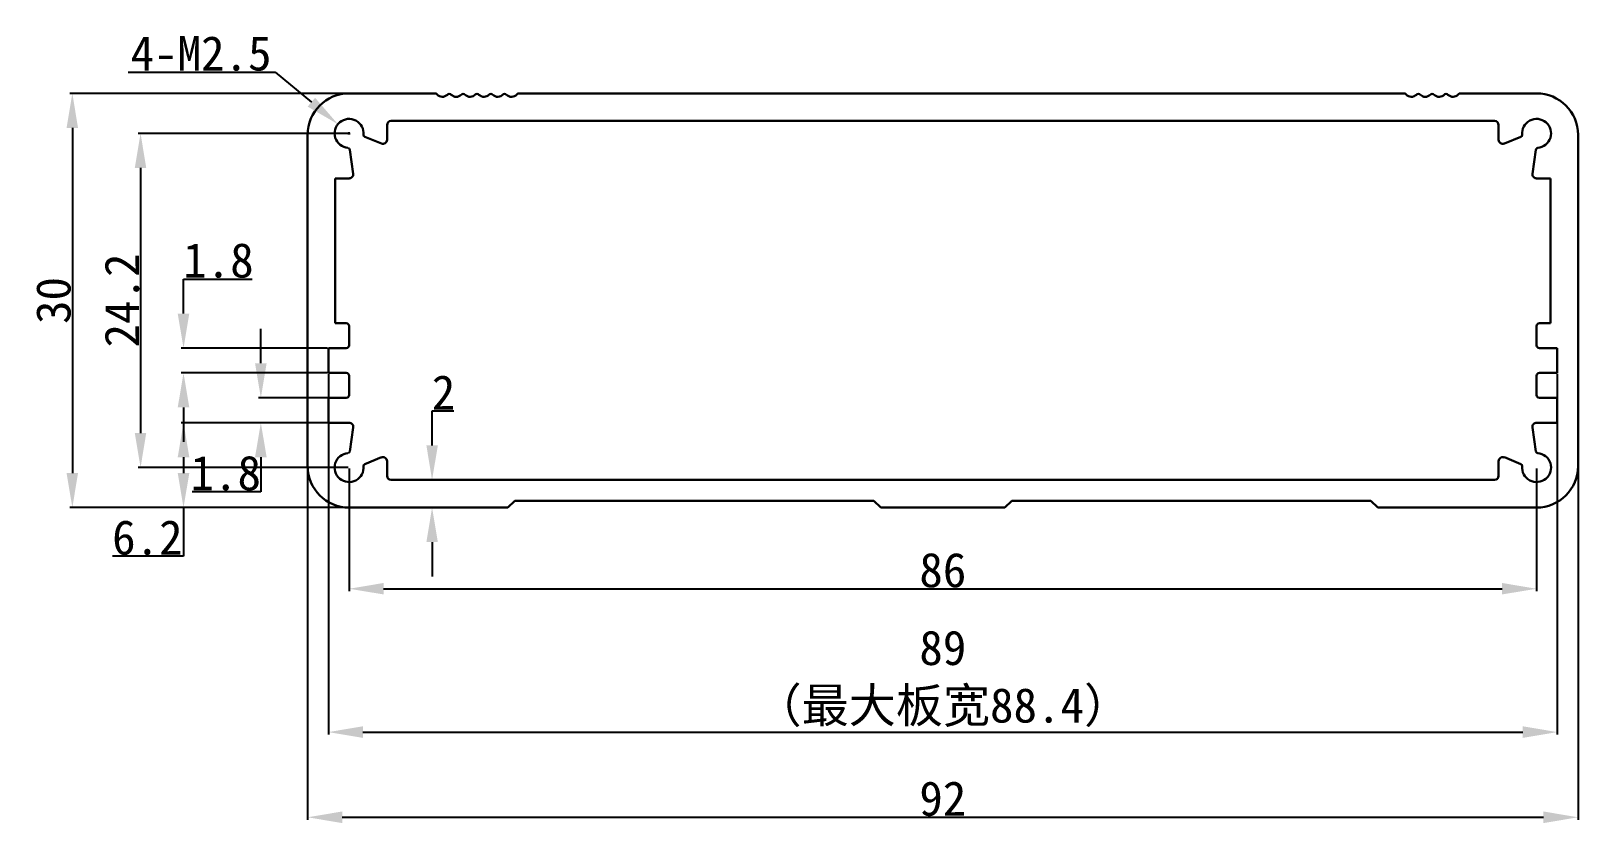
# Model space of a CAD drawing. Header units: inches. Extents: x 620 to 733, y 97 to 154.
import ezdxf

# ---------------------------------------------------------------- set-up
doc = ezdxf.new("R2010")
doc.units = ezdxf.units.IN
doc.header["$MEASUREMENT"] = 0
doc.layers.get('Defpoints').update_dxf_attribs({"color": 3})
doc.layers.add('壳体层', color=7, linetype='Continuous', lineweight=30)
doc.layers.add('标注层', color=7, linetype='Continuous')
doc.layers.add('槽宽标注', color=30, linetype='Continuous')
doc.styles.get("Standard").update_dxf_attribs({"font": 'simhei.ttf'})
doc.dimstyles.get("Standard").update_dxf_attribs({"dimtxt": 2.5, "dimasz": 2.5, "dimexe": 0.18, "dimexo": 0.0625, "dimgap": 0.09, "dimtad": 1, "dimtoh": 1, "dimdec": 1, "dimzin": 0, "dimdsep": 46, "dimtxsty": 'Standard', "dimcen": 0.09, "dimadec": 0, "dimazin": 0, "dimtfac": 1, "dimtdec": 1, "dimtofl": 0, "dimtmove": 0, "dimatfit": 3, "dimfxl": 1, "dimtolj": 1, "dimtzin": 0, "dimarcsym": 0})

# ---------------------------------------------------------------- blocks, each defined once
blk = doc.blocks.new('*D9')
at = {"layer": 'Defpoints', "color": 0, "transparency": 16777216}
for p in [(642.03, 127.33), (637.14, 125.53), (642.03, 125.53)]:
    blk.add_point(p, dxfattribs=at)
at = {"layer": '标注层', "color": 0, "lineweight": -2, "transparency": 16777216}
for p, q in [((637.14, 129.83), (637.14, 132.33)), ((641.97, 127.33), (636.96, 127.33)), ((641.97, 125.53), (636.96, 125.53)), ((637.14, 123.03), (637.14, 120.53)), ((637.14, 120.53), (632.16, 120.53))]:
    blk.add_line(p, q, dxfattribs=at)
at = {"layer": '标注层', "color": 0, "transparency": 16777216}
for points in [[(636.72, 129.83), (637.56, 129.83), (637.14, 127.33)], [(636.72, 123.03), (637.56, 123.03), (637.14, 125.53)]]:
    blk.add_solid(points, dxfattribs=at)
at = {"layer": '标注层', "color": 0, "transparency": 16777216, "insert": (634.6, 121.87), "char_height": 2.5, "attachment_point": 5}
blk.add_mtext('\\A1;1.8', dxfattribs=at)
blk = doc.blocks.new('*D10')
at = {"layer": 'Defpoints', "color": 0, "transparency": 16777216}
for p in [(642.03, 130.93), (631.54, 129.13), (642.03, 129.13)]:
    blk.add_point(p, dxfattribs=at)
at = {"layer": '标注层', "color": 0, "lineweight": -2, "transparency": 16777216}
for p, q in [((631.54, 133.43), (631.54, 135.93)), ((631.54, 135.93), (636.52, 135.93)), ((641.97, 130.93), (631.36, 130.93)), ((641.97, 129.13), (631.36, 129.13)), ((631.54, 126.63), (631.54, 124.13))]:
    blk.add_line(p, q, dxfattribs=at)
at = {"layer": '标注层', "color": 0, "transparency": 16777216}
for points in [[(631.12, 133.43), (631.96, 133.43), (631.54, 130.93)], [(631.12, 126.63), (631.96, 126.63), (631.54, 129.13)]]:
    blk.add_solid(points, dxfattribs=at)
at = {"layer": '标注层', "color": 0, "transparency": 16777216, "insert": (634.07, 137.27), "char_height": 2.5, "attachment_point": 5}
blk.add_mtext('\\A1;1.8', dxfattribs=at)
blk = doc.blocks.new('*D12')
at = {"layer": 'Defpoints', "color": 0, "transparency": 16777216}
for p in [(643.53, 149.38), (623.49, 119.38), (643.53, 119.38)]:
    blk.add_point(p, dxfattribs=at)
at = {"layer": '标注层', "color": 0, "lineweight": -2, "transparency": 16777216}
for p, q in [((643.47, 149.38), (623.31, 149.38)), ((623.49, 146.88), (623.49, 121.88)), ((643.47, 119.38), (623.31, 119.38))]:
    blk.add_line(p, q, dxfattribs=at)
at = {"layer": '标注层', "color": 0, "transparency": 16777216}
for points in [[(623.07, 146.88), (623.9, 146.88), (623.49, 149.38)], [(623.07, 121.88), (623.9, 121.88), (623.49, 119.38)]]:
    blk.add_solid(points, dxfattribs=at)
at = {"layer": '标注层', "color": 0, "transparency": 16777216, "insert": (622.13, 134.38), "char_height": 2.5, "attachment_point": 5, "rotation": 90}
blk.add_mtext('\\A1;30', dxfattribs=at)
blk = doc.blocks.new('*D13')
at = {"layer": 'Defpoints', "color": 0, "transparency": 16777216}
for p in [(640.53, 122.38), (732.53, 122.38), (732.53, 96.95)]:
    blk.add_point(p, dxfattribs=at)
at = {"layer": '标注层', "color": 0, "lineweight": -2, "transparency": 16777216}
for p, q in [((640.53, 122.31), (640.53, 96.77)), ((732.53, 122.31), (732.53, 96.77)), ((643.03, 96.95), (730.03, 96.95))]:
    blk.add_line(p, q, dxfattribs=at)
at = {"layer": '标注层', "color": 0, "transparency": 16777216}
for points in [[(643.03, 97.37), (643.03, 96.53), (640.53, 96.95)], [(730.03, 97.37), (730.03, 96.53), (732.53, 96.95)]]:
    blk.add_solid(points, dxfattribs=at)
at = {"layer": '标注层', "color": 0, "transparency": 16777216, "insert": (686.53, 98.29), "char_height": 2.5, "attachment_point": 5}
blk.add_mtext('\\A1;92', dxfattribs=at)
blk = doc.blocks.new('*D14')
at = {"layer": 'Defpoints', "color": 0, "transparency": 16777216}
for p in [(642.03, 129.13), (731.03, 129.13), (731.03, 103.12)]:
    blk.add_point(p, dxfattribs=at)
at = {"layer": '槽宽标注', "color": 0, "lineweight": -2, "transparency": 16777216}
for p, q in [((642.03, 129.07), (642.03, 102.94)), ((731.03, 129.07), (731.03, 102.94)), ((644.53, 103.12), (728.53, 103.12))]:
    blk.add_line(p, q, dxfattribs=at)
at = {"layer": '槽宽标注', "color": 0, "transparency": 16777216}
for points in [[(644.53, 103.54), (644.53, 102.7), (642.03, 103.12)], [(728.53, 103.54), (728.53, 102.7), (731.03, 103.12)]]:
    blk.add_solid(points, dxfattribs=at)
at = {"layer": '槽宽标注', "color": 0, "transparency": 16777216, "insert": (686.53, 106.98), "char_height": 2.5, "width": 27.7536, "attachment_point": 5}
blk.add_mtext('\\A1;89\\P（最大板宽88.4）', dxfattribs=at)
blk = doc.blocks.new('*D15')
at = {"layer": 'Defpoints', "color": 0, "transparency": 16777216}
for p in [(642.03, 125.53), (631.54, 119.38), (643.53, 119.38)]:
    blk.add_point(p, dxfattribs=at)
at = {"layer": '标注层', "color": 0, "lineweight": -2, "transparency": 16777216}
for p, q in [((641.97, 125.53), (631.36, 125.53)), ((631.54, 123.03), (631.54, 121.88)), ((643.47, 119.38), (631.36, 119.38)), ((631.54, 119.38), (631.54, 115.86)), ((631.54, 115.86), (626.39, 115.86))]:
    blk.add_line(p, q, dxfattribs=at)
at = {"layer": '标注层', "color": 0, "transparency": 16777216}
for points in [[(631.12, 123.03), (631.96, 123.03), (631.54, 125.53)], [(631.12, 121.88), (631.96, 121.88), (631.54, 119.38)]]:
    blk.add_solid(points, dxfattribs=at)
at = {"layer": '标注层', "color": 0, "transparency": 16777216, "insert": (628.92, 117.2), "char_height": 2.5, "attachment_point": 5}
blk.add_mtext('\\A1;6.2', dxfattribs=at)
blk = doc.blocks.new('*D16')
at = {"layer": 'Defpoints', "color": 0, "transparency": 16777216}
for p in [(646.58, 121.38), (649.54, 121.38), (655.03, 119.38)]:
    blk.add_point(p, dxfattribs=at)
at = {"layer": '标注层', "color": 0, "lineweight": -2, "transparency": 16777216}
for p, q in [((649.54, 123.88), (649.54, 126.38)), ((649.54, 126.38), (651.11, 126.38)), ((646.64, 121.38), (649.72, 121.38)), ((654.97, 119.38), (649.36, 119.38)), ((649.54, 116.88), (649.54, 114.38))]:
    blk.add_line(p, q, dxfattribs=at)
at = {"layer": '标注层', "color": 0, "transparency": 16777216}
for points in [[(649.13, 123.88), (649.96, 123.88), (649.54, 121.38)], [(649.13, 116.88), (649.96, 116.88), (649.54, 119.38)]]:
    blk.add_solid(points, dxfattribs=at)
at = {"layer": '标注层', "color": 0, "transparency": 16777216, "insert": (650.37, 127.72), "char_height": 2.5, "attachment_point": 5}
blk.add_mtext('\\A1;2', dxfattribs=at)
blk = doc.blocks.new('*D20')
at = {"layer": 'Defpoints', "color": 0, "transparency": 16777216}
for p in [(642.72, 147.15), (644.34, 145.81)]:
    blk.add_point(p, dxfattribs=at)
at = {"layer": '壳体层', "color": 0, "lineweight": -2, "transparency": 16777216}
for p, q in [((627.53, 150.92), (638.17, 150.92)), ((638.17, 150.92), (640.8, 148.74)), ((643.44, 146.48), (643.62, 146.48)), ((643.53, 146.39), (643.53, 146.57))]:
    blk.add_line(p, q, dxfattribs=at)
at = {"layer": '壳体层', "color": 0, "transparency": 16777216}
blk.add_solid([(641.07, 149.06), (640.53, 148.42), (642.72, 147.15)], dxfattribs=at)
at = {"layer": '壳体层', "color": 0, "transparency": 16777216, "insert": (632.81, 152.26), "char_height": 2.5, "attachment_point": 5}
blk.add_mtext('\\A1;4-M2.5', dxfattribs=at)
blk = doc.blocks.new('*D23')
at = {"layer": 'Defpoints', "color": 0, "transparency": 16777216}
for p in [(643.53, 122.28), (729.53, 122.28), (729.53, 113.5)]:
    blk.add_point(p, dxfattribs=at)
at = {"layer": '标注层', "color": 0, "lineweight": -2, "transparency": 16777216}
for p, q in [((643.53, 122.21), (643.53, 113.32)), ((729.53, 122.21), (729.53, 113.32)), ((646.03, 113.5), (727.03, 113.5))]:
    blk.add_line(p, q, dxfattribs=at)
at = {"layer": '标注层', "color": 0, "transparency": 16777216}
for points in [[(646.03, 113.92), (646.03, 113.09), (643.53, 113.5)], [(727.03, 113.92), (727.03, 113.09), (729.53, 113.5)]]:
    blk.add_solid(points, dxfattribs=at)
at = {"layer": '标注层', "color": 0, "transparency": 16777216, "insert": (686.53, 114.84), "char_height": 2.5, "attachment_point": 5}
blk.add_mtext('\\A1;86', dxfattribs=at)
blk = doc.blocks.new('*D24')
at = {"layer": 'Defpoints', "color": 0, "transparency": 16777216}
for p in [(643.53, 146.48), (628.43, 122.28), (643.53, 122.28)]:
    blk.add_point(p, dxfattribs=at)
at = {"layer": '标注层', "color": 0, "lineweight": -2, "transparency": 16777216}
for p, q in [((643.47, 146.48), (628.25, 146.48)), ((628.43, 143.98), (628.43, 124.78)), ((643.47, 122.28), (628.25, 122.28))]:
    blk.add_line(p, q, dxfattribs=at)
at = {"layer": '标注层', "color": 0, "transparency": 16777216}
for points in [[(628.01, 143.98), (628.84, 143.98), (628.43, 146.48)], [(628.01, 124.78), (628.84, 124.78), (628.43, 122.28)]]:
    blk.add_solid(points, dxfattribs=at)
at = {"layer": '标注层', "color": 0, "transparency": 16777216, "insert": (627.09, 134.38), "char_height": 2.5, "attachment_point": 5, "rotation": 90}
blk.add_mtext('\\A1;24.2', dxfattribs=at)

msp = doc.modelspace()

# ---------------------------------------------------------------- linework, layer by layer
at = {"layer": '壳体层'}
for p, q in [((643.53, 149.38), (649.76, 149.38)), ((655.83, 149.38), (719.94, 149.38)), ((724.01, 149.38), (729.53, 149.38)), ((646.28, 146.02), (646.28, 147.08)), ((646.58, 147.38), (726.48, 147.38)), ((726.78, 146.02), (726.78, 147.08)), ((640.53, 122.38), (640.53, 146.38)), ((644.67, 146.22), (645.87, 145.74)), ((728.4, 146.22), (727.2, 145.74)), ((732.53, 146.38), (732.53, 122.38)), ((643.58, 145.3), (643.83, 143.56)), ((729.48, 145.3), (729.24, 143.56)), ((642.53, 132.73), (642.53, 143.22)), ((643.53, 143.22), (642.53, 143.22)), ((729.53, 143.22), (730.53, 143.22)), ((730.53, 143.22), (730.53, 132.8)), ((730.53, 132.73), (730.53, 143.22)), ((643.33, 132.73), (642.53, 132.73)), ((643.53, 131.13), (643.53, 132.53)), ((729.53, 131.13), (729.53, 132.53)), ((729.73, 132.73), (730.53, 132.73)), ((642.03, 130.93), (643.33, 130.93)), ((642.03, 130.93), (642.03, 129.13)), ((731.03, 130.93), (729.73, 130.93)), ((731.03, 130.93), (731.03, 129.13)), ((643.33, 129.13), (642.03, 129.13)), ((643.53, 127.53), (643.53, 128.93)), ((729.53, 127.53), (729.53, 128.93)), ((729.73, 129.13), (731.03, 129.13)), ((642.03, 125.53), (642.03, 127.33)), ((642.03, 127.33), (643.33, 127.33)), ((731.03, 127.33), (729.73, 127.33)), ((731.03, 125.53), (731.03, 127.33)), ((643.53, 125.53), (642.03, 125.53)), ((729.53, 125.53), (731.03, 125.53)), ((643.58, 123.45), (643.83, 125.19)), ((729.48, 123.45), (729.24, 125.19)), ((644.67, 122.53), (645.87, 123.02)), ((646.28, 122.74), (646.28, 121.68)), ((726.78, 122.74), (726.78, 121.68)), ((728.4, 122.53), (727.2, 123.02)), ((726.48, 121.38), (646.58, 121.38)), ((643.53, 119.38), (655.03, 119.38)), ((655.53, 119.88), (655.03, 119.38)), ((681.53, 119.88), (655.53, 119.88)), ((681.53, 119.88), (682.03, 119.38)), ((691.03, 119.38), (682.03, 119.38)), ((691.53, 119.88), (691.03, 119.38)), ((717.53, 119.88), (691.53, 119.88)), ((717.53, 119.88), (718.03, 119.38)), ((729.53, 119.38), (718.03, 119.38))]:
    msp.add_line(p, q, dxfattribs=at)
for centre, radius, start, end in [((643.53, 146.38), 3, 90, 180), ((729.53, 146.38), 3, 0, 90), ((643.53, 146.48), 1.05, 354.3864, 265.3381), ((646.58, 147.08), 0.3, 90, 180), ((726.48, 147.08), 0.3, 0, 90), ((729.53, 146.48), 1.05, 274.6619, 185.6136), ((644.73, 146.36), 0.15, 174.3864, 248.0419), ((645.98, 146.02), 0.3, 248.0419, 0), ((727.08, 146.02), 0.3, 180, 291.9581), ((728.34, 146.36), 0.15, 291.9581, 5.6136), ((643.44, 145.28), 0.15, 8.0419, 85.3381), ((729.63, 145.28), 0.15, 94.6619, 171.9581), ((643.53, 143.52), 0.3, 270, 8.0419), ((729.53, 143.52), 0.3, 171.9581, 270), ((643.33, 132.53), 0.2, 0, 90), ((729.73, 132.53), 0.2, 90, 180), ((643.33, 131.13), 0.2, 270, 0), ((729.73, 131.13), 0.2, 180, 270), ((643.33, 128.93), 0.2, 0, 90), ((729.73, 128.93), 0.2, 90, 180), ((643.33, 127.53), 0.2, 270, 0), ((729.73, 127.53), 0.2, 180, 270), ((643.53, 125.23), 0.3, 351.9581, 90), ((729.53, 125.23), 0.3, 90, 188.0419), ((643.53, 122.28), 1.05, 94.6619, 5.6136), ((643.44, 123.47), 0.15, 274.6619, 351.9581), ((729.53, 122.28), 1.05, 174.3864, 85.3381), ((729.63, 123.47), 0.15, 188.0419, 265.3381), ((643.53, 122.38), 3, 180, 270), ((644.73, 122.39), 0.15, 111.9581, 185.6136), ((645.98, 122.74), 0.3, 0, 111.9581), ((727.08, 122.74), 0.3, 68.0419, 180), ((728.34, 122.39), 0.15, 354.3864, 68.0419), ((729.53, 122.38), 3, 270, 0), ((646.58, 121.68), 0.3, 180, 270), ((726.48, 121.68), 0.3, 270, 0)]:
    msp.add_arc(centre, radius, start, end, dxfattribs=at)
at = {"layer": '壳体层', "color": 7}
for centre, radius, start, end in [((649.76, 149.18), 0.2, 40.0052, 90), ((650.29, 149.63), 0.5, 220.0052, 315.5847), ((650.79, 149.14), 0.2, 44.4153, 135.5847), ((651.29, 149.63), 0.5, 224.4153, 315.5847), ((651.79, 149.14), 0.2, 44.4153, 135.5847), ((652.29, 149.63), 0.5, 224.4153, 319.9948), ((652.79, 149.14), 0.2, 44.4153, 135.5847), ((653.29, 149.63), 0.5, 224.4153, 319.9948), ((653.79, 149.14), 0.2, 44.4153, 135.5847), ((654.29, 149.63), 0.5, 224.4153, 319.9948), ((654.79, 149.14), 0.2, 44.4153, 135.5847), ((655.29, 149.63), 0.5, 224.4153, 319.9948), ((655.83, 149.18), 0.2, 90, 139.9948), ((719.94, 149.18), 0.2, 40.0052, 90), ((720.47, 149.63), 0.5, 220.0052, 315.5847), ((720.97, 149.14), 0.2, 44.4153, 135.5847), ((721.47, 149.63), 0.5, 224.4153, 315.5847), ((721.97, 149.14), 0.2, 44.4153, 135.5847), ((722.47, 149.63), 0.5, 224.4153, 319.9948), ((722.97, 149.14), 0.2, 44.4153, 135.5847), ((723.47, 149.63), 0.5, 224.4153, 319.9948), ((724.01, 149.18), 0.2, 90, 139.9948)]:
    msp.add_arc(centre, radius, start, end, dxfattribs=at)

# ---------------------------------------------------------------- dimensions: what is measured, and where the dimension line sits
at = {"layer": '壳体层'}
dim = msp.add_diameter_dim_2p(p1=(644.34, 145.81), p2=(642.72, 147.15), text='4-M2.5', dimstyle='Standard', dxfattribs=at)
dim.commit()
dim.dimension.update_dxf_attribs({"geometry": '*D20', "text_midpoint": (632.81, 150.92), "dimtype": 163})
at = {"layer": '标注层'}
dim = msp.add_linear_dim(base=(623.49, 119.38), p1=(643.53, 149.38), p2=(643.53, 119.38), angle=90, text='30', dimstyle='Standard', dxfattribs=at)
dim.commit()
dim.dimension.update_dxf_attribs({"geometry": '*D12', "text_midpoint": (622.13, 134.38)})
for base, p1, p2, picture, middle in [((628.43, 122.28), (643.53, 146.48), (643.53, 122.28), '*D24', (627.09, 134.38)), ((637.14, 125.53), (642.03, 127.33), (642.03, 125.53), '*D9', (634.6, 121.87))]:
    dim = msp.add_linear_dim(base=base, p1=p1, p2=p2, angle=90, dimstyle='Standard', dxfattribs=at)
    dim.commit()
    dim.dimension.update_dxf_attribs({"geometry": picture, "text_midpoint": middle})
for base, p1, p2, picture, middle in [((631.54, 129.13), (642.03, 130.93), (642.03, 129.13), '*D10', (634.07, 135.93)), ((631.5388, 119.3765), (642.0333, 125.5312), (643.5333, 119.3765), '*D15', (628.9207, 115.856))]:
    dim = msp.add_linear_dim(base=base, p1=p1, p2=p2, angle=90, dimstyle='Standard', dxfattribs=at)
    dim.commit()
    dim.dimension.update_dxf_attribs({"geometry": picture, "text_midpoint": middle, "dimtype": 160})
dim = msp.add_linear_dim(base=(649.54, 121.38), p1=(655.03, 119.38), p2=(646.58, 121.38), angle=90, text='2', dimstyle='Standard', dxfattribs=at)
dim.commit()
dim.dimension.update_dxf_attribs({"geometry": '*D16', "text_midpoint": (650.37, 126.38), "dimtype": 160})
dim = msp.add_linear_dim(base=(732.53, 96.95), p1=(640.53, 122.38), p2=(732.53, 122.38), text='92', dimstyle='Standard', dxfattribs=at)
dim.commit()
dim.dimension.update_dxf_attribs({"geometry": '*D13', "text_midpoint": (686.53, 96.95), "dimtype": 160})
dim = msp.add_linear_dim(base=(729.53, 113.5), p1=(643.53, 122.28), p2=(729.53, 122.28), text='86', dimstyle='Standard', dxfattribs=at)
dim.commit()
dim.dimension.update_dxf_attribs({"geometry": '*D23', "text_midpoint": (686.53, 114.84)})
at = {"layer": '槽宽标注'}
dim = msp.add_linear_dim(base=(731.03, 103.12), p1=(642.03, 129.13), p2=(731.03, 129.13), text='89\\P（最大板宽88.4）', dimstyle='Standard', dxfattribs=at)
dim.commit()
dim.dimension.update_dxf_attribs({"geometry": '*D14', "text_midpoint": (686.53, 103.12), "dimtype": 160})

doc.saveas('drawing.dxf')
